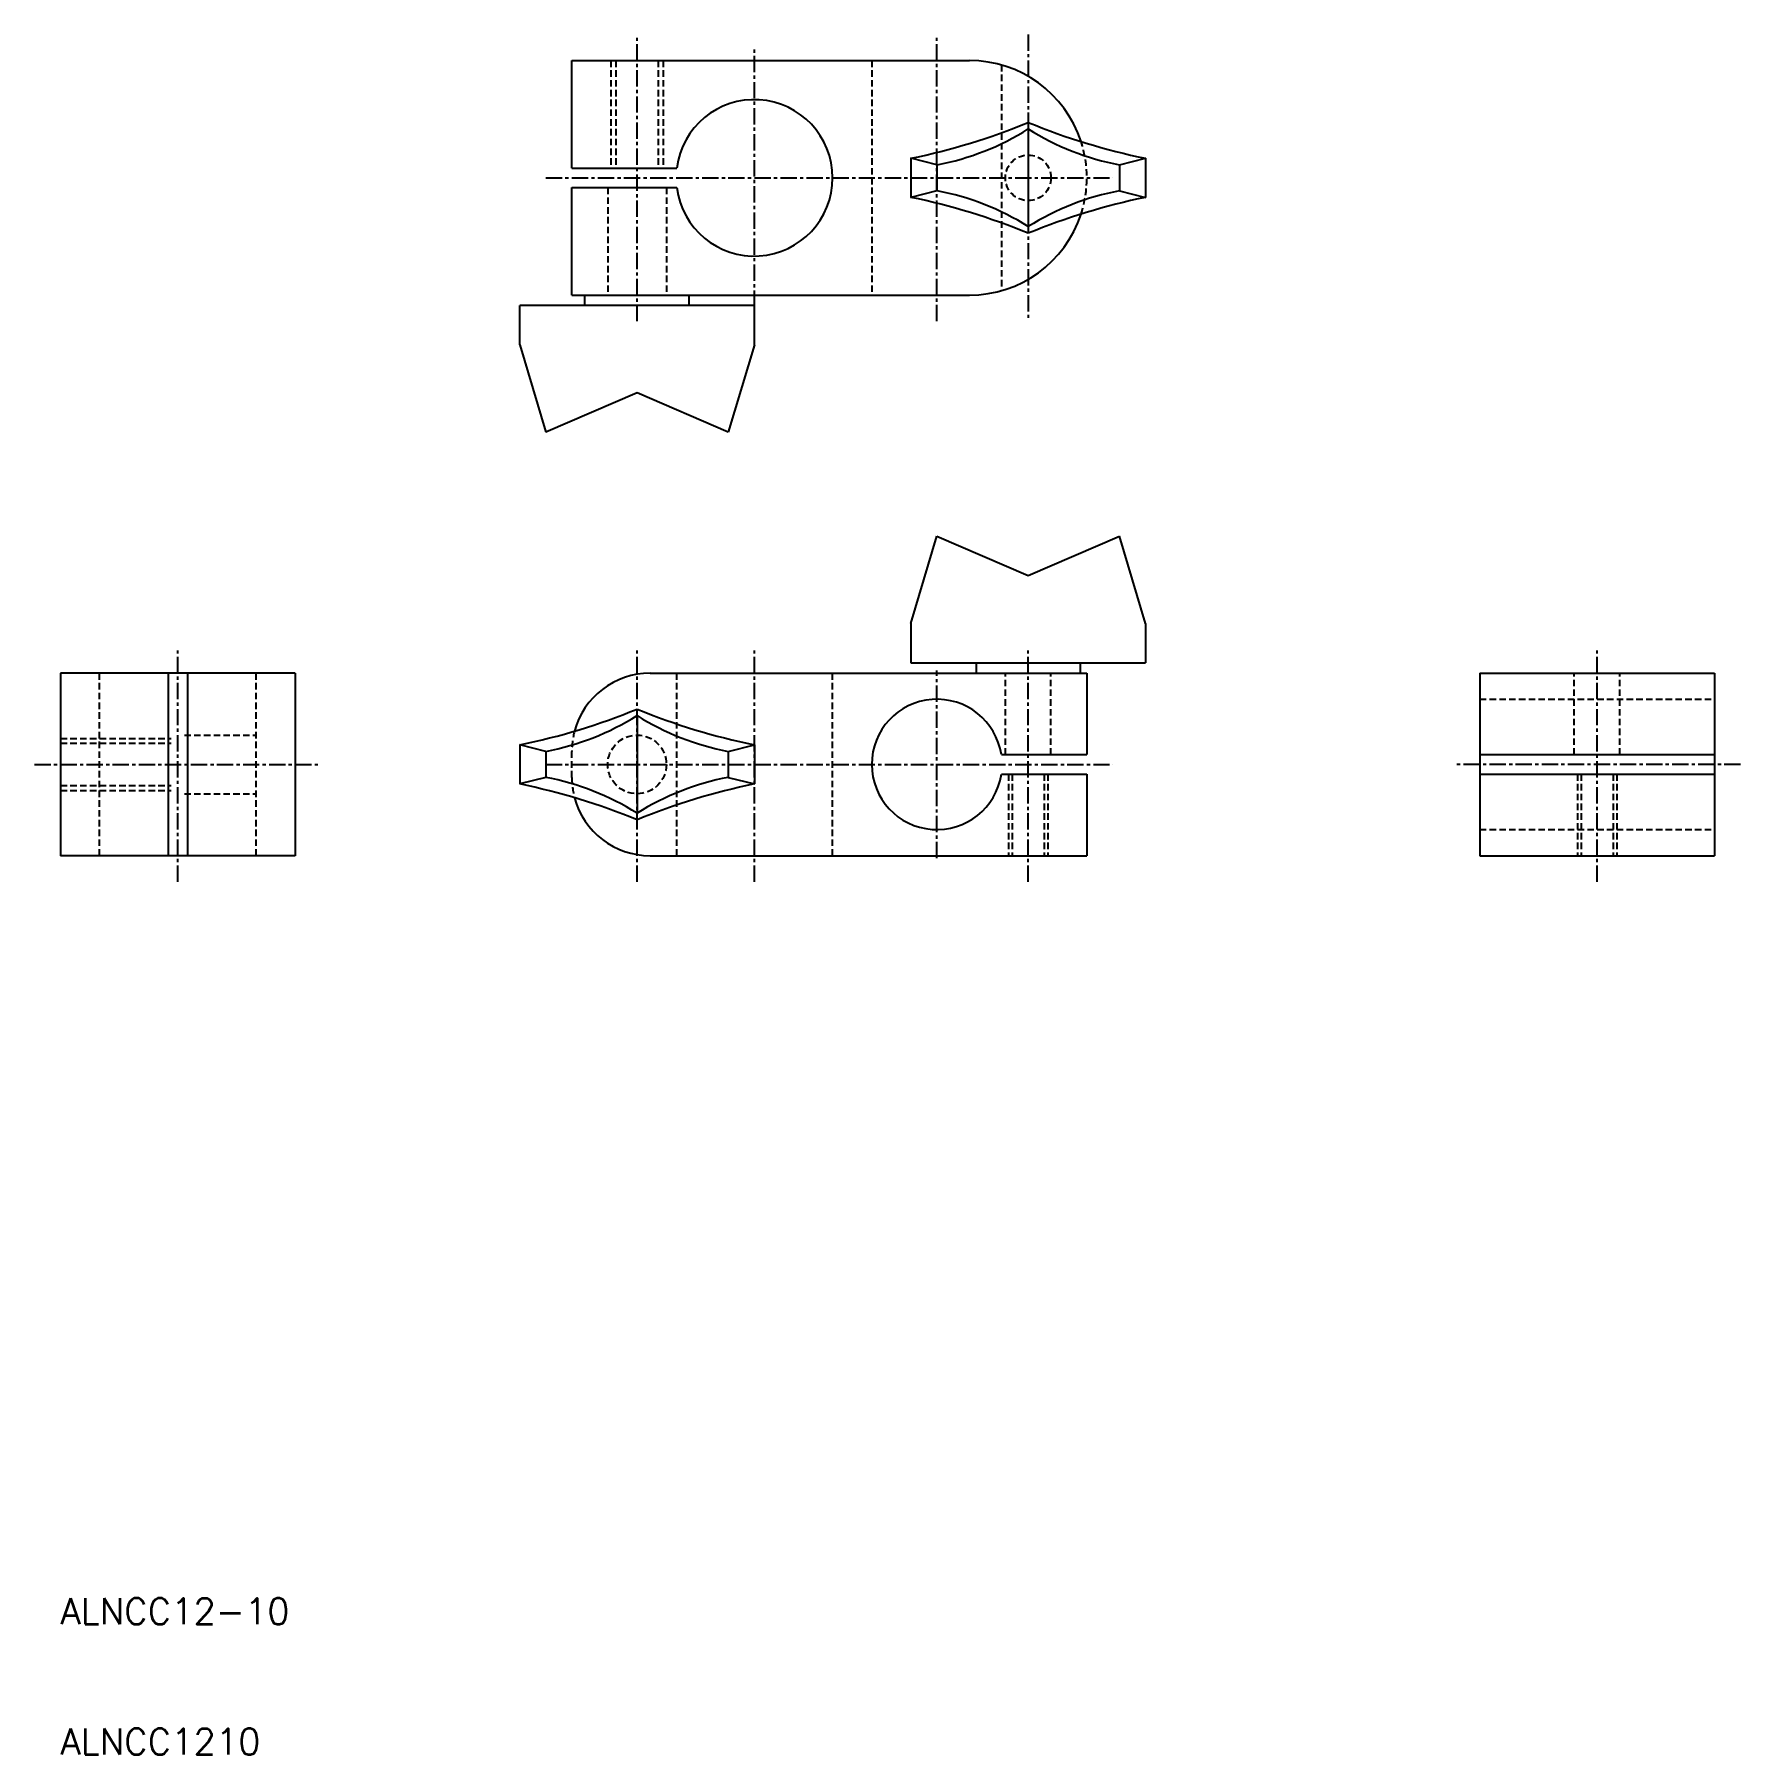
# Model space of a CAD drawing. Extents: x -134 to -3, y -2967 to -2835.
import ezdxf

# ---------------------------------------------------------------- set-up
doc = ezdxf.new("R2010")
doc.units = 0
doc.linetypes.add('CENTER', pattern=[2, 1.25, -0.25, 0.25, -0.25])
doc.linetypes.add('DASHED', pattern=[0.75, 0.5, -0.25])
doc.layers.get('0').update_dxf_attribs({"linetype": 'CONTINUOUS'})
doc.layers.add('CENTER', color=1, linetype='CENTER')
doc.styles.get("Standard").update_dxf_attribs({"font": 'txt', "bigfont": 'BIGFONT'})

msp = doc.modelspace()

# ---------------------------------------------------------------- linework, layer by layer
at = {"color": 7, "linetype": 'CONTINUOUS'}
for p, q in [((-92.65, -2837.42), (-62.15, -2837.42)), ((-92.65, -2845.67), (-92.65, -2837.42)), ((-57.65, -2842.67), (-57.65, -2850.17)), ((-66.65, -2844.92), (-66.65, -2847.92)), ((-64.65, -2845.42), (-66.65, -2844.92)), ((-50.65, -2845.42), (-48.65, -2844.92)), ((-48.65, -2844.92), (-48.65, -2847.92)), ((-92.65, -2845.67), (-84.6, -2845.67)), ((-64.65, -2845.42), (-64.65, -2847.42)), ((-50.65, -2845.42), (-50.65, -2847.42)), ((-92.65, -2855.42), (-92.65, -2847.17)), ((-92.65, -2847.17), (-84.6, -2847.17)), ((-64.65, -2847.42), (-66.65, -2847.92)), ((-50.65, -2847.42), (-48.65, -2847.92)), ((-92.65, -2855.42), (-62.15, -2855.42)), ((-91.65, -2856.22), (-91.65, -2855.42)), ((-83.65, -2856.22), (-83.65, -2855.42)), ((-78.65, -2856.22), (-96.65, -2856.22)), ((-78.65, -2856.22), (-96.65, -2856.22)), ((-96.65, -2859.22), (-96.65, -2856.22)), ((-78.65, -2859.22), (-78.65, -2856.22)), ((-96.65, -2859.22), (-94.65, -2865.92)), ((-78.65, -2859.22), (-80.65, -2865.92)), ((-66.65, -2880.62), (-64.65, -2873.92)), ((-48.65, -2880.62), (-50.65, -2873.92)), ((-66.65, -2880.62), (-66.65, -2883.62)), ((-48.65, -2880.62), (-48.65, -2883.62)), ((-113.87, -2884.42), (-131.87, -2884.42)), ((-131.87, -2884.42), (-131.87, -2898.42)), ((-123.62, -2884.42), (-123.62, -2898.42)), ((-122.12, -2884.42), (-122.12, -2898.42)), ((-113.87, -2884.42), (-113.87, -2898.42)), ((-86.65, -2884.42), (-53.15, -2884.42)), ((-66.65, -2883.62), (-48.65, -2883.62)), ((-66.65, -2883.62), (-48.65, -2883.62)), ((-61.65, -2883.62), (-61.65, -2884.42)), ((-53.65, -2883.62), (-53.65, -2884.42)), ((-53.15, -2884.42), (-53.15, -2890.67)), ((-23.01, -2884.42), (-23.01, -2898.42)), ((-23.01, -2884.42), (-5.01, -2884.42)), ((-5.01, -2884.42), (-5.01, -2898.42)), ((-87.65, -2887.67), (-87.65, -2895.17)), ((-96.65, -2889.92), (-96.65, -2892.92)), ((-94.65, -2890.42), (-96.65, -2889.92)), ((-80.65, -2890.42), (-78.65, -2889.92)), ((-78.65, -2889.92), (-78.65, -2892.92)), ((-94.65, -2890.42), (-94.65, -2892.42)), ((-80.65, -2890.42), (-80.65, -2892.42)), ((-59.7, -2890.67), (-53.15, -2890.67)), ((-23.01, -2890.67), (-5.01, -2890.67)), ((-94.65, -2892.42), (-96.65, -2892.92)), ((-80.65, -2892.42), (-78.65, -2892.92)), ((-59.7, -2892.17), (-53.15, -2892.17)), ((-53.15, -2892.17), (-53.15, -2898.42)), ((-23.01, -2892.17), (-5.01, -2892.17)), ((-113.87, -2898.42), (-131.87, -2898.42)), ((-86.65, -2898.42), (-53.15, -2898.42)), ((-23.01, -2898.42), (-5.01, -2898.42))]:
    msp.add_line(p, q, dxfattribs=at)
at = {"color": 3, "linetype": 'DASHED'}
for p, q in [((-89.65, -2837.42), (-89.65, -2845.67)), ((-89.27, -2837.42), (-89.27, -2845.67)), ((-86.02, -2837.42), (-86.02, -2845.67)), ((-85.65, -2837.42), (-85.65, -2845.67)), ((-69.65, -2837.42), (-69.65, -2855.42)), ((-59.7, -2837.75), (-59.7, -2855.08)), ((-89.9, -2847.17), (-89.9, -2855.42)), ((-85.4, -2847.17), (-85.4, -2855.42)), ((-128.87, -2898.42), (-128.87, -2884.42)), ((-116.87, -2898.42), (-116.87, -2884.42)), ((-84.6, -2898.42), (-84.6, -2884.42)), ((-72.65, -2898.42), (-72.65, -2884.42)), ((-59.4, -2890.67), (-59.4, -2884.42)), ((-55.9, -2890.67), (-55.9, -2884.42)), ((-15.76, -2890.67), (-15.76, -2884.42)), ((-12.26, -2890.67), (-12.26, -2884.42)), ((-23.01, -2886.42), (-5.01, -2886.42)), ((-131.87, -2889.42), (-123.37, -2889.42)), ((-131.87, -2889.8), (-123.37, -2889.8)), ((-122.37, -2889.17), (-116.87, -2889.17)), ((-92.65, -2892.42), (-92.65, -2890.42)), ((-59.15, -2892.17), (-59.15, -2898.42)), ((-58.88, -2892.17), (-58.88, -2898.42)), ((-56.42, -2892.17), (-56.42, -2898.42)), ((-56.15, -2892.17), (-56.15, -2898.42)), ((-15.51, -2892.17), (-15.51, -2898.42)), ((-15.24, -2892.17), (-15.24, -2898.42)), ((-12.78, -2892.17), (-12.78, -2898.42)), ((-12.51, -2892.17), (-12.51, -2898.42)), ((-131.87, -2893.04), (-123.37, -2893.04)), ((-131.87, -2893.42), (-123.37, -2893.42)), ((-122.37, -2893.67), (-116.87, -2893.67)), ((-23.01, -2896.42), (-5.01, -2896.42))]:
    msp.add_line(p, q, dxfattribs=at)
at = {"color": 7, "linetype": 'CONTINUOUS'}
for points in [[(-80.65, -2865.92), (-87.65, -2862.92), (-94.65, -2865.92)], [(-64.65, -2873.92), (-57.65, -2876.92), (-50.65, -2873.92)]]:
    msp.add_lwpolyline(points, dxfattribs=at)
at = {"color": 3, "linetype": 'DASHED'}
for centre, radius in [((-57.65, -2846.42), 1.75), ((-87.65, -2891.42), 2.25)]:
    msp.add_circle(centre, radius, dxfattribs=at)
at = {"color": 7, "linetype": 'CONTINUOUS'}
for centre, radius, start, end in [((-62.15, -2846.42), 9, 17.9943, 90), ((-78.65, -2846.42), 6, 187.1808, 172.8192), ((-76.77, -2795.69), 50.26, 281.619, 292.3627), ((-38.52, -2795.69), 50.26, 247.6373, 258.381), ((-68.41, -2825.54), 20.23, 280.7341, 302.1614), ((-46.88, -2825.54), 20.23, 237.8386, 259.2659), ((-68.41, -2867.29), 20.23, 57.8386, 79.2659), ((-46.88, -2867.29), 20.23, 100.7341, 122.1614), ((-76.77, -2897.15), 50.26, 67.6373, 78.381), ((-76.77, -2897.15), 50.26, 67.6373, 78.381), ((-38.52, -2897.15), 50.26, 101.619, 112.3627), ((-38.52, -2897.15), 50.26, 101.619, 112.3627), ((-62.15, -2846.42), 9, 270, 342.0057), ((-86.65, -2890.42), 6, 90, 164.9739), ((-106.77, -2840.69), 50.26, 281.619, 292.3627), ((-68.52, -2840.69), 50.26, 247.6373, 258.381), ((-64.65, -2891.42), 5, 8.6269, 351.3731), ((-98.41, -2870.54), 20.23, 280.7341, 302.1614), ((-76.88, -2870.54), 20.23, 237.8386, 259.2659), ((-98.41, -2912.29), 20.23, 57.8386, 79.2659), ((-76.88, -2912.29), 20.23, 100.7341, 122.1614), ((-106.77, -2942.15), 50.26, 67.6373, 78.381), ((-106.77, -2942.15), 50.26, 67.6373, 78.381), ((-68.52, -2942.15), 50.26, 101.619, 112.3627), ((-68.52, -2942.15), 50.26, 101.619, 112.3627), ((-86.65, -2892.42), 6, 195.0261, 270)]:
    msp.add_arc(centre, radius, start, end, dxfattribs=at)
at = {"color": 3, "linetype": 'DASHED'}
for centre, radius, start, end in [((-62.15, -2846.42), 9, 342.0057, 17.9943), ((-86.65, -2890.42), 6, 164.9739, 180), ((-86.65, -2892.42), 6, 180, 195.0261)]:
    msp.add_arc(centre, radius, start, end, dxfattribs=at)
at = {"layer": 'CENTER', "color": 1, "linetype": 'CENTER'}
for p, q in [((-87.65, -2857.42), (-87.65, -2835.42)), ((-64.65, -2857.42), (-64.65, -2835.42)), ((-57.65, -2835.42), (-57.65, -2857.42)), ((-78.65, -2856.32), (-78.65, -2836.52)), ((-94.65, -2846.42), (-51.15, -2846.42)), ((-122.87, -2900.42), (-122.87, -2882.42)), ((-87.65, -2900.42), (-87.65, -2882.42)), ((-78.65, -2900.42), (-78.65, -2882.42)), ((-57.65, -2900.42), (-57.65, -2882.42)), ((-14.01, -2900.42), (-14.01, -2882.42)), ((-64.65, -2898.62), (-64.65, -2884.22)), ((-133.87, -2891.42), (-111.87, -2891.42)), ((-94.65, -2891.42), (-51.15, -2891.42)), ((-3.01, -2891.42), (-25.01, -2891.42))]:
    msp.add_line(p, q, dxfattribs=at)

# ---------------------------------------------------------------- texts
at = {"color": 7, "linetype": 'CONTINUOUS'}
for s, p in [('ALNCC12-10', (-131.87, -2957.38)), ('ALNCC1210', (-131.87, -2967.38))]:
    msp.add_text(s, height=2, dxfattribs=at).set_placement(p)

doc.saveas('drawing.dxf')
